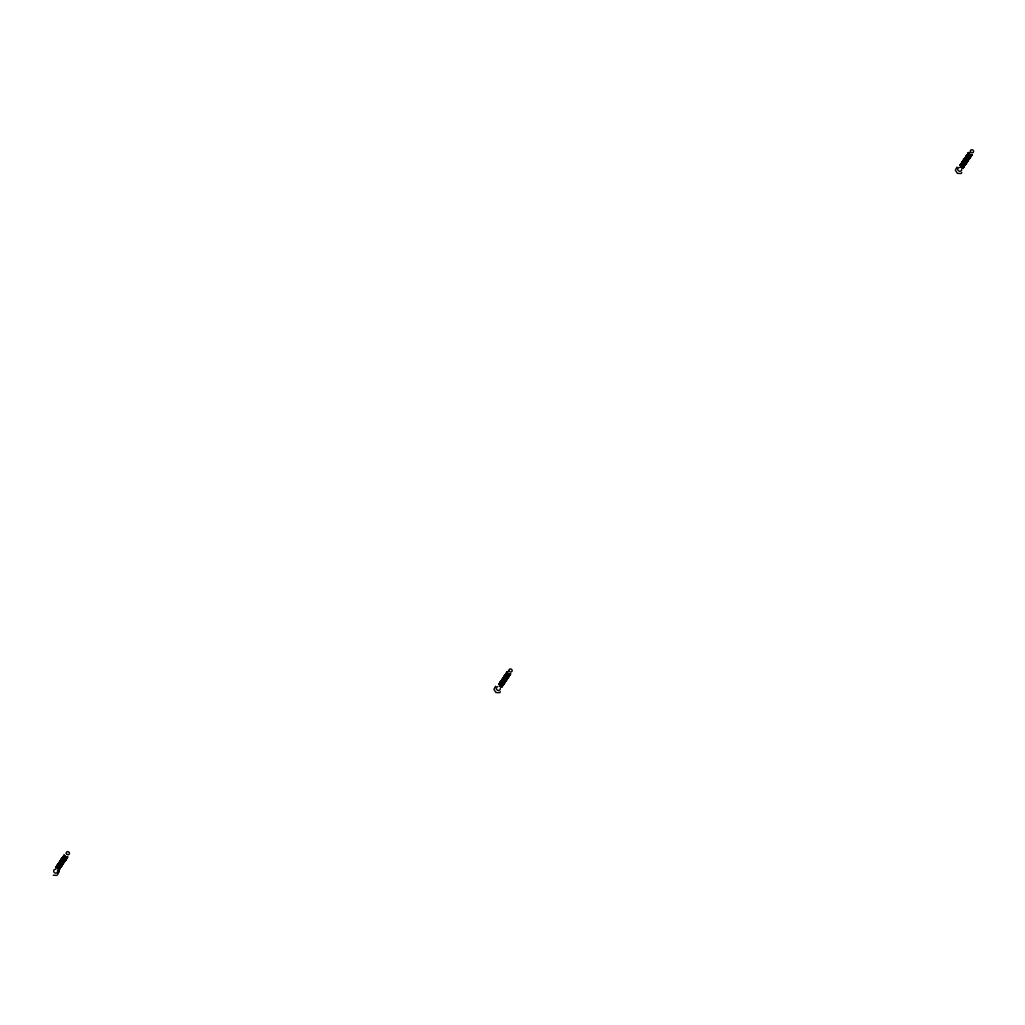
<?xml version="1.0" encoding="UTF-8"?>
<svg xmlns="http://www.w3.org/2000/svg" width="1025" height="1025" viewBox="0 0 1025 1025"><rect width="100%" height="100%" fill="white"/><g stroke="black" fill="none" stroke-linecap="round" stroke-linejoin="round"><path stroke-width="1.5" d="M56.554 867.432L56.772 866.689L56.157 867.586M57.387 865.1L57.157 867.265M57.554 864.741L57.464 866.817L59.373 867.829M57.836 865.113L58.707 866.958L60.488 866.753M58.451 863.524L58.092 865.177L59.014 866.509L60.642 866.522L61.269 864.626M58.758 863.755L59.002 865.472L60.59 866.022M59.219 863.076L59.142 864.331L60.475 865.343L62.32 863.473M59.514 862.627L59.77 864.344L61.359 864.895L61.154 866.612M59.822 862.179L60.539 864.254L62.32 864.037C57.08 860.59 60.859 864.703 63.217 863.37L66.971 857.361L65.126 857.477L64.255 855.632M62.628 857.566C60.142 858.912 58.63 864.754 63.063 863.588M60.911 859.783L61.756 862.448L64.267 861.436M63.652 861.512L62.064 860.962L61.564 859.155L61.282 861.179L63.383 862.794L61.82 865.049L61.705 864.37M64.408 860.385L62.768 859.757L62.32 858.027L61.449 860.218L62.371 861.538L64.011 861.564L65.664 859.757M62.115 858.796L62.371 860.513L64.46 860.885M62.576 858.117L63.294 860.193L65.51 859.988M62.884 857.669L62.807 858.924L64.139 859.924L66.651 858.63M63.038 857.438L64.447 859.475L66.292 857.605M63.127 857.733L64.165 855.311M63.819 855.491L63.896 858.258L65.485 858.809L66.881 857.951M63.793 856.311L65.831 859.181L64.421 861.218L62.679 861.09L61.756 859.744M63.896 856.605L63.96 855.401M499.547 684.29L499.598 683.086M503.173 683.06L503.07 684.367L501.468 685.136L500.136 684.123L500.213 682.189M500.367 681.958L500.61 684.367L502.711 684.738M505.914 679.434L505.94 680.933L503.723 682.663L501.686 681.446L500.597 682.202L501.379 684.264L503.16 684.059M501.123 680.831L501.379 683.239L503.467 683.611M501.43 681.074L501.686 682.791L503.262 683.342M505.504 681.574L503.006 682.881L501.584 680.843M501.891 680.395L502.135 682.112L504.018 682.701M502.199 679.947L502.442 681.663L504.543 682.035L502.135 680.446M502.34 679.716L503.211 681.561L505.735 680.908M502.647 679.267L502.903 680.984L504.492 681.535M502.903 679.332L504.044 676.41L505.927 675.193M504.71 676.5L503.262 677.576L503.365 680.305L504.953 680.856L507.183 679.101M503.416 677.448L503.672 679.857L505.761 680.228L502.711 678.717M504.185 676.321L504.428 678.729L506.529 679.101M504.812 675.283L505.043 677.832L507.132 678.191L506.76 677.025M504.787 676.103L505.658 677.961L507.875 677.743M505.248 675.437L505.504 677.153L507.093 677.692M505.709 674.757L505.953 676.474L507.542 677.025L507.465 678.678M507.298 671.952L506.722 675.347L508.31 675.898L509.707 675.039M507.029 673.246L507.388 671.593L506.709 674.424L509.13 675.27L506.722 673.681L505.428 674.386M507.337 672.797L507.426 674.13L509.079 674.77L509.028 676.257L507.132 676.795L505.645 675.257M961.117 164.884L961.181 163.68M968.676 159.118L967.164 161.719L963.09 161.438L961.783 163.462L962.039 165.192L963.615 165.73L965.025 164.884L966.716 161.489M962.244 162.104L962.014 164.269L964.128 165.883M964.243 159.042C962.039 160.22 962.027 165.076 965.204 163.974M963.013 160.976L963.257 163.385L965.512 163.526M966.549 162.629L964.333 162.834L963.462 160.989M963.769 160.528L964.487 162.603L967.011 161.95M964.077 160.079L964.333 161.809L965.909 162.347M964.845 158.952L965.55 161.028L967.767 160.822M967.638 160.361L965.858 160.579L964.935 159.234L965.166 157.683L967.036 156.453L969.317 158.209L967.843 161.04M965.243 158.798L966.69 155.428M967.741 159.644L965.537 157.786L966.319 159.9L968.1 159.695M966.062 156.466L966.319 158.875L968.407 159.234M966.37 156.697L966.46 158.644L968.715 158.785M966.524 156.479L966.921 157.965L968.51 158.516M966.831 156.018L967.075 157.748L968.663 158.286L971.264 155.287M966.972 155.8L967.843 157.645L970.368 156.992M967.587 154.89L967.843 156.62L969.432 157.158L971.982 154.826M968.356 153.084L969.073 155.838L971.585 155.185M968.51 153.545L969.368 155.39L971.008 155.403M56.093 867.547L56.324 866.548M56.618 866.228L56.401 867.099L57.836 866.433M56.785 865.869L56.875 867.291M60.923 866.753L59.796 867.957L57.938 868.085L57.093 865.42M57.861 864.293L58.092 866.83L60.334 866.971M56.618 866.919L58.143 863.973M62.781 863.691L61.205 865.126L59.168 863.908L60.603 860.231L62.038 859.181L62.986 860.641L65.203 860.436M60.962 860.757L59.296 862.807L61.513 864.664M59.693 861.577L60.014 863.806L62.602 864.267M61.961 863.985L60.321 863.358L59.988 861.269M60.744 860.142L60.385 861.794L61.308 863.127L63.806 862.115M64.28 861.782L61.538 861.551L61.218 859.322M64.588 861.333L62 860.885L61.679 858.655M61.987 858.194L62.307 860.423L64.255 861.103M62.422 857.656L62.922 859.527L64.562 860.154M62.512 858.617L64.857 860.206L63.14 860.411L62.218 859.065L63.858 855.772M63.191 856.528L64.203 858.835L66.42 858.63M499.072 684.405L499.957 682.778M501.481 680.523L499.623 683.906M499.047 684.136L500.725 681.651M499.675 684.803L501.007 685.815L502.852 684.841L500.623 683.034L500.687 681.382M500.994 680.933L501.315 683.15L503.903 683.611M501.75 679.793L501.686 681.446M504.326 682.253L501.827 680.344L503.262 677.576M508.349 676.154L505.363 681.676L503.057 681.792L502.212 679.127M505.428 681.356L504.082 681.574L502.455 680.318L502.519 678.665L503.8 677.845M502.66 678.576L503.672 680.882L505.889 680.677M505.248 680.908L502.737 678.998L505.312 674.886L507.426 676.333L509.092 675.949L507.798 678.191M507.157 677.205L507.055 678.499L505.133 679.729L503.672 678.524L503.723 677M504.492 675.872L504.031 677.23M504.953 675.193L505.812 677.73L508.336 677.077M505.248 674.745L505.594 676.846L507.234 677.474L505.351 675.706L506.709 673.182L507.836 674.796L509.579 674.591M505.581 674.155L505.902 676.385L507.836 677.064L510.258 673.771L507.798 673.771M505.709 674.066L506.209 675.936L508.362 676.397L506.363 675.718L506.017 673.617M506.863 672.913L507.093 672.041M960.348 165.448L961.809 162.642L962.129 164.871L964.435 165.102M962.091 162.334L961.232 163.821M966.87 161.258L964.832 164.423L962.885 163.744L962.565 161.514M966.203 162.398L964.269 161.719L963.769 159.849M964.089 159.259L964.025 160.912M964.538 158.721L965.243 161.476L967.036 161.271L967.049 160.272M967.6 159.862L965.383 158.004L967.049 155.954M965.934 156.556L966.165 159.093L968.689 159.464M967.946 153.904L970.842 155.954L969.304 158.567L966.716 158.106L966.37 156.018M966.306 157.197L967.228 158.542L969.022 158.337L967.011 157.658L966.678 155.557M969.906 157.658L967.895 157.645L966.831 155.339M967.139 154.89L967.087 156.402M968.215 153.173L967.369 156.377L969.778 157.209L967.779 156.53L967.459 154.301M967.6 154.211L968.087 156.082L969.727 156.71M967.895 153.763L968.804 156.287L970.393 156.312L970.56 155.083M968.522 152.725L968.997 154.724L970.944 155.403M59.027 869.777L59.258 868.88M59.322 869.315L59.412 867.752M59.629 868.867L59.873 867.97L59.117 868.777M60.027 867.752L58.758 868.726M60.091 868.188L60.18 866.625M58.861 870.123L60.642 866.842M60.706 867.291L61.91 865.613M61.013 866.842L60.962 865.074L59.142 863.037L58.246 865.267L59.886 866.509L61.231 866.292M61.462 866.163L61.551 864.6M61.769 865.715L62.012 864.818L59.975 865.151L58.848 863.486M62.038 863.498L62.051 865.42M62.371 864.946L62.474 864.139M62.807 864.293L63.409 861.461M63.153 863.678L63.076 862.332M63.294 863.46L63.537 861.666M63.909 862.55L63.998 860.987M64.37 861.871L64.613 860.987L63.204 863.012M64.985 860.974L64.934 858.271M65.741 859.847L65.984 858.95L64.46 859.744L62.82 858.168L61.372 859.104M66.048 859.398L66.138 857.822M62.666 857.848L64.293 859.706L66.446 858.271M66.51 858.719L65.984 857.22M66.817 858.271L67.061 857.374M63.896 856.592L65.369 858.117L67.355 856.926L65.997 857.489L63.704 855.99M501.853 686.865L501.93 685.289L499.982 684.354L500.597 682.202M502.16 686.404L502.391 685.52L501.123 686.494L499.547 685.943M502.455 685.956L502.698 685.059L501.327 685.635L499.688 684.047M503.224 684.828L503.313 683.265M503.531 684.38L503.762 682.919M503.839 683.931L503.941 681.933M503.993 683.701L504.377 682.022M504.287 683.252L504.531 682.355L501.994 683.368L501.071 682.022M504.902 682.355L505.133 680.895M504.774 679.959L505.056 682.125L506.824 678.973M505.914 680.331L505.671 681.228L506.414 680.228M503.198 679.613L505.402 680.677L506.363 679.652M506.427 680.1L506.67 679.203M506.888 679.421L506.978 677.845M507.196 678.96L507.452 676.756M507.811 678.063L507.747 676.718M508.272 677.384L508.502 675.936M508.567 676.936L508.81 676.039L507.298 676.833L505.492 674.937M508.874 676.487L508.964 675.821M509.643 675.36L509.732 674.693M509.95 674.911L510.04 674.232M510.335 673.784L510.066 674.834M962.962 168.126L963.052 166.562L964.41 165.781M964.038 166.55L964.128 164.987M964.346 166.101L964.576 164.308M961.424 164.423L962.898 165.948L964.884 164.756M964.948 165.192L965.038 164.525M965.102 164.974L965.191 163.398M965.717 164.064L965.96 163.18M965.883 161.22L966.319 163.295M966.626 162.847L966.562 161.373L964.935 160.899L964.897 159.618M966.793 162.488L967.023 161.591M967.087 162.04L967.023 160.694M967.241 161.809L967.331 160.246L964.589 158.862M967.856 160.912L967.946 160.246M968.164 160.464L968.1 159.118M968.317 160.233L968.023 158.068M969.688 158.209L969.932 157.312L968.587 159.938M968.92 159.336L969.163 158.439L967.613 161.04L965.089 161.707L964.23 159.862L965.537 157.837M970.239 155.954L970.303 157.299L971.418 155.057L969.676 154.942L968.753 153.596M970.765 156.62L970.842 155.057M971.149 155.505L969.009 156.928L967.536 155.39M971.213 155.954L971.457 155.057M971.521 155.493L971.61 154.826M59.027 869.085L59.13 867.778M59.335 868.636L59.552 867.868M60.091 867.509L61.077 866.522M61.474 865.472L61.692 864.703M62.461 863.575L62.23 864.344L62.166 863.691M62.615 863.358L60.693 864.024L60.193 862.384M63.614 862.32L63.832 861.551M65.728 859.975L63.345 861.961L60.642 860.5M64.062 861.641L64.178 860.334M64.306 860.539L64.46 861.205L64.601 860.423M64.767 860.436L65.549 858.309M65.754 859.155L65.972 858.386M63.576 856.49L64.703 858.156L66.433 857.72M501.802 685.097L501.468 686.314M501.622 686.084L501.481 685.968M502.007 685.943L502.237 685.187M499.688 683.508L500.815 685.174L502.378 684.956M502.775 684.815L502.878 683.521M500.11 682.56L502.237 684.008L503.608 683.15M505.21 681.215L505.312 679.908M505.517 680.767L505.748 679.998M505.825 680.305L506.657 679.549M503.198 678.319L504.326 679.985L505.914 679.998L506.209 679.319L503.813 677.423M506.286 679.639L508.105 677.743M506.901 678.729L506.85 677.653M507.657 677.602L507.887 676.833M509.489 674.898L508.016 677.179L507.913 676.077M506.401 673.579L508.208 675.475L510.681 673.938M509.194 675.347L510.014 674.591M962.744 167.357L963.577 166.537M962.975 167.447L963.192 166.678M963.346 166.447L963.82 166.012L961.424 164.743L961.501 163.103L963.077 161.822L962.334 162.565M964.038 165.858L964.141 164.564M964.346 165.409L965.319 164.423M964.73 164.423L963.333 167.357L961.117 167.562L963.18 167.588M965.332 163.513L963.936 166.114M965.486 163.295L965.345 163.18M966.101 162.386L965.986 163.782M966.114 162.053L966.267 162.719L966.28 161.399M968.382 159.913L966.421 161.028L964.781 159.452M968.113 158.696L966.703 162.398L964.679 162.373L964.141 160.746M968.548 158.785L967.574 159.874M968.625 159.093L968.856 158.324M969.009 158.106L968.061 160.015M969.24 158.196L969.189 157.12M965.512 157.504L964.794 159.785L966.831 160.989L969.612 157.197M970.765 155.941L971.738 154.954M60.372 861.282L59.066 863.306L59.309 865.023L60.898 865.574L63.14 863.806M63.371 863.14L62.025 863.358L60.385 862.102L61.59 859.475M499.29 684.226L501.161 685.584L503.134 684.738M500.507 682.419L501.827 680.395M502.045 680.164L503.749 677.82M506.619 678.87L504.108 676.961L505.889 674.668M506.619 673.399L507.477 672.054M960.566 165.268L961.873 163.244L963 164.858L964.589 164.884M963.154 161.438L964.32 159.631M965.447 158.055L966.767 156.031M966.152 156.928L967.062 155.569L969.573 157.427M968.599 153.314L967.831 155.697L970.034 156.761M55.709 867.586L58.22 864.818M56.772 865.997L58.809 863.217M57.989 864.203L59.373 862.063M61.667 858.783L63.038 856.644M62.884 856.977L64.101 855.068M498.688 684.444L500.892 682.137M500.674 681.51L503.647 678.076M504.351 675.962L507.311 672.656M505.556 674.296L507.593 671.503M959.951 165.486L960.579 164.448M961.629 163.001L963.026 160.835M964.077 159.4L965.473 157.235M966.524 155.787L967.92 153.622M967.741 153.878L968.663 152.52M57.707 874.402L59.386 871.327L58.002 869.2M495.6 686.302L493.922 689.377L495.998 692.554L499.739 692.669L500.392 691.721M957.017 167.113L955.351 170.188L957.414 173.379L961.155 173.494L961.809 172.533M60.232 868.098L61.615 865.933M62.845 864.139L59.975 867.419L57.464 865.51M67.407 857.502L61.833 865.395L59.617 865.6L58.694 864.254M66.497 858.848L67.727 856.913M501.84 686.993L503.16 684.392L502.634 683.111M502.75 685.635C506.888 681.394 500.597 686.84 500.29 682.612M503.98 683.829L505.363 681.676M506.568 679.998L508.041 676.269M509.015 676.385L510.553 674.002M963.103 168.036L964.153 166.486M964.025 166.678L965.652 163.628L963.462 166.46L960.463 164.948M969.061 159.234L970.547 155.505M970.291 157.427L971.662 155.403M58.925 869.328L60.001 868.098M59.399 869.008L58.745 869.226L60.706 866.599L58.95 867.598L57.477 866.061M60.911 866.394L61.936 864.805M501.75 686.417L503.07 684.367L501.225 684.495L500.303 683.15M502.968 684.61L504.223 681.907M504.197 682.817L504.607 682.112M960.809 166.985L962.398 167.536L963.795 166.678L965.717 163.385M966.332 162.475L964.563 165.55M966.229 162.732L967.702 160.451M970.047 157.094L971.533 154.813M56.003 867.022L58.143 865.984L60.18 867.522M56.465 866.343L58.066 865.049M57.233 865.215L58.835 863.921L58.079 864.664M57.682 864.536L60.142 863.319M58.451 863.409L59.898 862.332M58.617 863.165L59.104 865.164L61.039 865.843M58.912 862.743L59.732 861.858M59.822 861.384L61.116 860.539M61.052 859.578L61.718 858.924M62.269 857.771L64.255 856.951M62.576 857.323L63.396 856.439M62.743 857.067L63.076 859.296L65.011 859.975M59.604 869.033L58.938 869.674M60.065 868.354L59.245 869.226M60.513 867.675L58.899 868.995M60.975 866.996L60.155 867.88M62.192 865.19L61.538 865.843M64.485 861.807L62.269 863.537L59.424 862.307M64.639 861.589L64.921 860.539L64.306 861.103M64.793 861.359L64.127 862.012L63.845 861.205M65.421 860.423L63.281 857.489M66.189 859.296L65.357 860.206M66.958 858.168L66.266 858.848M500.367 681.856L501.814 680.779L503.877 682.432M501.123 680.728L502.57 679.652L503.518 681.113L505.146 681.125L502.75 679.537M501.443 680.254L501.776 682.483L503.711 683.163M501.584 680.049L503.711 679.011M502.801 678.243L503.621 677.371M503.723 676.897L504.39 676.244M504.941 675.091L505.761 674.207M506.171 673.284L507.618 672.208M506.337 673.028L507.029 675.923L510.245 674.591M502.429 686.122L501.763 686.776M502.891 685.443L499.854 686.519L500.572 686.763M503.365 684.738L501.033 686.084L499.841 685.494L501.942 685.866L499.547 684.61M503.8 684.085L502.98 684.969M504.582 682.932L502.25 684.277L500.61 682.701M504.736 682.701L505.671 680.536L504.172 680.203L503.044 678.55M505.03 682.278L504.21 683.163M506.722 679.767L506.042 680.459M507.618 678.447L506.811 679.332M508.541 677.089L506.222 678.409L504.415 676.513L505.197 678.627L506.991 678.422M508.848 676.641L508.182 677.294M509.758 675.296L508.938 676.167M960.258 164.935L961.078 164.051M961.937 162.45L963.231 161.591M962.244 162.001L963.846 160.694M962.706 161.322L964.832 160.272M963.154 160.643L963.974 159.759M963.333 160.387L963.269 162.04L964.897 163.282L966.396 162.847L967.754 160.477L967.523 161.527M963.923 159.516L964.743 158.632M966.062 156.364L966.882 155.48M966.524 155.685L968.266 154.647M966.831 155.236L967.651 154.352M967.28 154.557L968.728 153.481M968.048 153.43L968.868 152.546M963.41 167.588L963.513 166.78L960.963 166.767L962.552 167.306L963.782 166.332L962.847 167.357M965.23 164.91L966.767 162.616M966.447 163.103L968.01 160.682L965.896 160.566L964.768 158.913M969.355 158.811L969.471 157.081M970.137 157.658L970.252 155.544M66.138 858.399L66.868 857.605M67.035 857.72L67.701 857.079M59.604 862.358L61.41 864.254L62.897 863.473M58.246 864.933L59.719 866.471L61.667 865.267M62.756 864.037L63.691 861.436M57.169 866.509L58.809 868.085L60.296 867.304M971.943 154.98L970.483 156.082L968.151 154.826L967.036 155.249M970.355 156.633L968.189 159.464L965.858 158.209L967.126 156.889M969.893 157.312L967.895 159.913L965.55 158.324M962.885 168.036L964.243 165.653M509.425 674.809L510.155 674.014L508.413 673.899M508.977 675.488L509.694 674.693M509.233 675.373L507.747 676.154L505.953 674.258L506.26 676.026L508.144 676.615M507.862 677.397L506.529 677.961L504.889 676.385M506.837 678.652L507.439 677.166M505.863 679.498L503.659 677.64L504.441 679.754L506.632 679.203M505.453 680.677L506.209 678.973M505.261 681.228L503.262 681.561L502.122 679.895M501.673 680.574L503.467 682.471L504.838 681.01M503.313 683.842L504.069 682.137M502.865 684.508L503.583 683.713M55.722 867.445L56.99 866.625M967.767 153.852L968.407 153.225M959.964 165.358L961.693 164.346M498.701 684.316L499.495 683.457M63.422 856.772L64.127 855.99M62.973 857.438L64.408 856.733M62.666 857.899L64.267 857.22M60.988 860.372L61.692 859.603L60.129 860.936L60.232 862.332L62.563 863.588M59.296 862.858L60.001 862.089M59.002 863.306L60.039 862.614M58.54 863.985L59.886 862.832M58.015 865.01L57.31 865.792L57.874 866.971L60.462 867.419M56.862 866.471L58.053 865.536M56.247 867.368L57.144 866.894M968.689 153.455L968.138 153.993L969.278 154.006M967.677 154.672L968.881 153.75L969.881 154.711L967.805 154.122M967.216 155.352L968.343 155.083M966.46 156.479L966.575 155.928M965.934 157.504L965.23 158.286L965.793 159.464L967.741 160.143M965.076 158.503L966.127 157.812M965.178 158.632L964.474 159.413L965.025 160.592L966.972 161.271M964.012 160.092L964.128 159.541M963.705 160.541L965.307 159.862M963.244 161.22L965.153 160.092M961.565 163.692L962.77 162.77M961.809 163.603L961.271 164.974L963.321 166.178M960.95 164.602L962.078 164.333M961.053 164.73L960.502 165.268L962.014 163.398M507.567 672.182L507.337 673.105M506.965 673.079L506.427 674.463L508.464 675.667M505.03 675.667L505.735 674.886L505.005 675.334M504.723 676.116L506.004 675.629M506.017 675.898L504.441 677.397L506.068 678.64L507.413 678.422M502.288 679.716L502.839 679.178L502.096 679.626M500.905 681.753L501.033 681.202M971.29 155.633L970.034 156.261C968.382 157.171 967.728 153.161 967.997 155.044L970.329 156.3M970.06 157.44L968.241 158.055L966.767 156.517M968.868 158.567L967.626 158.965L966.293 157.953M965.652 163.295L964.423 163.692L963.09 162.693M964.371 164.615L965.05 164.205M962.18 163.295L963.103 164.641L964.897 164.423M963.948 166.46L962.283 166.857L960.95 165.845M509.732 674.36L507.644 673.989M509.271 675.039L507.644 675.027L506.555 673.361M507.9 677.064L506.273 677.051L505.184 675.385M506.683 678.87L503.467 677.589M506.068 679.78L504.441 679.754L503.352 678.089M504.518 682.714L502.301 682.919L501.379 681.574M66.753 857.502L64.972 857.707L64.05 856.362M63.704 862.012L61.91 862.217L60.988 860.872M63.242 862.691L61.602 862.666L60.744 860.821L61.808 862.435L63.819 862.461M61.103 865.843L60.437 866.253C57.438 864.716 58.105 864.575 60.885 866.074L61.679 865.625M59.886 867.65L58.092 867.855L57.003 866.189M970.521 156.761L968.497 156.735L967.369 155.083M969.599 158.119L967.433 158.311L966.306 156.658M965.998 157.107L967.126 158.773L969.15 158.785M967.305 161.502L965.96 161.707L964.333 160.464M966.088 163.295L964.064 163.282L963.103 161.937M965.781 163.757L963.615 163.962L962.488 162.296M965.178 164.653L963.154 164.628L962.027 162.975L962.577 162.475L962.795 164.064L964.384 164.602M964.717 165.332L962.693 165.307L961.732 163.962M510.476 673.912L508.451 673.886M510.322 674.142L507.58 673.912M509.246 675.718L507.234 675.693L505.914 673.989M507.99 676.846L508.643 676.615M508.028 677.525L504.338 676.923L505.094 676.974M507.106 678.87L505.094 678.858L503.967 677.192M503.813 677.961L504.736 679.306L506.952 679.101M505.85 679.998L506.504 679.78M504.172 682.483L504.812 682.253M504.364 682.932L502.865 683.38L501.225 682.125M504.057 683.38L502.032 683.368L501.058 681.471M503.288 684.508L501.942 684.726L500.315 683.483L501.891 681.984M502.186 685.418L502.827 685.187M502.224 686.097L499.7 685.725M501.917 686.545L501.276 686.763L501.789 685.52M63.255 857.874L64.037 855.862L65.164 857.477L67.189 857.502M66.574 858.399L64.549 858.386L63.588 857.041M65.959 859.309L63.947 859.283L62.82 857.618M65.049 860.654L63.025 860.641L61.897 858.976M61.282 859.873L63.089 861.769L64.434 861.564L64.152 860.757M63.973 862.243L61.961 862.217L60.834 860.552M62.115 864.267L62.909 863.819M61.346 865.395L61.987 865.164M61.385 866.074L59.36 866.048L58.233 864.382M59.514 868.098L60.308 867.65M967.498 154.57L968.958 154.186M966.114 156.607L966.895 156.184M965.665 157.286L966.895 156.684M965.358 157.735L967.139 157.158M965.832 157.76L964.397 158.811L964.179 160.694L966.511 161.95M965.05 158.183L966.357 158.017M964.897 158.414L966.203 158.247M964.909 159.118L963.641 159.938L963.564 161.591L965.896 162.847M963.82 159.99L965.05 159.388L967.331 161.143L965.294 163.744L962.783 161.847M963.679 160.22L964.986 160.054M962.911 161.348L964.217 161.181M962.142 162.475L963.218 162.091M961.988 162.693L963.308 162.527M961.54 163.372L963 162.988M960.925 164.269L961.706 163.846M504.543 676.013L505.773 675.411M504.236 676.462L505.018 676.039M502.558 678.947L506.004 679.767M501.789 680.075L502.865 679.703M500.572 681.881L501.955 681.048M500.418 682.099L501.494 681.728M499.803 683.009L500.584 682.586M499.649 683.227L500.969 683.073M63.242 856.669L64.024 856.247M62.781 857.348L66.241 858.168L64.511 858.386L63.422 856.721M62.474 857.797L63.947 857.413M62.025 858.476L65.472 859.296M60.795 860.283L62.115 860.116M58.656 863.434L60.129 863.05M57.9 864.562L59.13 863.96M56.516 866.599L57.989 866.202M56.208 867.048L57.003 867.496M55.914 867.496L56.99 867.124M963.833 161.194L963.718 162.706L965.806 163.078L964.371 162.821L963.244 161.168M962.411 162.706L963.064 162.322M962.103 163.154L963.167 163.026M961.95 163.385L963.013 163.257M502.968 678.947L504.031 678.819M500.879 682.624C498.855 683.034 501.199 685.456 502.493 684.956M63.499 856.9L65.69 857.938L66.151 857.259M62.179 859.45L61.513 859.834L62.269 859.885M61.064 860.513L62.128 860.385M57.233 866.151L60.129 867.201M56.939 866.599L58.156 866.253M970.342 155.813L968.292 154.263M965.153 163.475L962.936 161.617M964.538 164.384L962.488 162.834M963.167 166.409L960.95 164.551M963.013 166.639L960.963 165.089M962.706 167.088L960.797 166.076M506.478 678.601L504.428 677.064M505.094 680.626L502.891 678.768M66.394 857.451L64.191 855.593M62.576 863.088L60.988 862.55L61.192 861.474M971.098 155.172L968.766 153.917M970.79 155.633L968.292 153.724M970.637 155.851L968.138 153.955M970.175 156.53L967.843 154.942M969.419 157.658L967.075 156.069M969.112 158.106L966.613 156.21M968.343 159.234L965.845 157.338M967.587 160.361L965.076 158.465M967.433 160.592L965.089 159.003M966.818 161.489L964.32 159.593M965.14 163.974L962.629 162.065M964.679 164.653L962.18 162.744M964.371 165.102L962.168 164.038M964.217 165.332L961.719 163.423M963.91 165.781L961.412 163.872L961.732 165.64L963.615 166.229M963.308 166.678L960.797 164.782L961.834 162.924L963.154 162.757M963.154 166.908L960.822 165.653M963 167.126L961.053 166.46M962.693 167.588L960.745 166.908M509.668 674.36L508.298 674.117M509.374 674.809L507.49 674.219L507.183 673.002M509.22 675.039L506.875 673.451M508.759 675.718L506.414 674.13M507.08 678.191L504.569 676.295M503.864 682.932L501.366 681.023M503.108 684.059L500.597 682.15M502.34 685.187L499.841 683.278M501.417 686.545L499.482 685.866M63.268 856.951L65.779 858.848M65.626 859.078L63.422 858.015M64.549 860.654L62.051 858.745M64.101 861.333L61.769 860.077M63.64 862.012L61.128 860.103M62.871 863.14L60.372 861.231M61.808 864.716L59.463 863.127M60.949 864.933L61.654 864.946M61.5 865.164L59.296 864.101M61.192 865.613L58.861 864.357L58.912 862.845L60.283 862.819M60.424 866.74L57.925 864.844M59.668 867.868L57.157 865.971M59.207 868.547L57.477 867.727M53.313 875.248L57.067 875.363M966.588 156.633L967.28 156.671M966.293 157.081L966.972 157.12M966.139 157.312L966.818 157.35M964.602 159.567L965.294 159.605M964.461 159.797L965.14 159.823M963.385 161.373L964.064 161.399M962.168 163.18L962.847 163.206M961.553 164.077L962.232 164.115M505.479 675.373L506.158 675.398M505.85 675.847L505.338 676.462L506.837 677.512L508.195 676.039M503.339 678.524L504.018 678.563M502.417 679.882L503.108 679.908M501.353 681.458L502.032 681.484M501.199 681.676L501.878 681.715M501.046 681.907L501.725 681.945M63.409 857.143L64.101 857.182M62.653 858.271L63.332 858.309M61.269 860.308L61.961 860.347M59.283 863.242L59.975 863.268M59.13 863.46L59.822 863.498M58.527 864.37L59.207 864.395M56.542 867.304L57.221 867.329M963.551 160.72L964.23 161.45M62.282 860.154L60.693 861.653L62.32 862.896L63.102 861.923M58.182 868.726L58.348 868.764M969.983 154.48L969.202 153.673M970.022 154.48L969.073 153.468M499.636 685.635L501.481 686.865M65.626 856.798L64.665 855.785M963.718 161.361L965.191 162.565L966.421 162.168L964.012 160.579M64.511 856.016L65.472 857.028L64.511 855.683M57.938 865.715L59.578 866.958L60.052 866.433M970.009 155.134L970.547 156.415M506.914 676.795L507.439 678.076M502.788 682.881L503.313 684.162M64.998 858.348L65.523 859.629M58.886 867.381L59.412 868.649M504.71 679.87L505.133 680.908M964.922 158.683L965.102 159.336M507.016 672.682L507.183 673.335M502.429 679.447L504.236 681.343L505.607 679.882M63.883 856.042L64.05 856.695M63.729 856.272L63.896 856.913M62.973 857.4L63.14 858.04M57.772 865.062L57.784 865.946M56.554 866.868L56.721 867.522M969.317 157.312L969.471 157.991M968.702 158.209L968.856 158.888M968.548 158.439L968.702 159.118M968.253 158.888L968.407 159.567M966.716 161.143L966.87 161.822M966.421 161.604L966.562 162.27M965.038 163.628L965.191 164.308M964.282 164.756L964.435 165.435M962.437 167.459L962.59 168.138M508.964 674.911L509.118 675.59M508.349 675.821L508.502 676.5M507.9 676.5L508.054 677.166M506.824 678.076L506.978 678.755M506.363 678.755L506.517 679.421M505.453 680.1L505.607 680.779M505.299 680.331L505.453 681.01M504.992 680.779L505.146 681.458M503.775 682.586L503.928 683.265M503.467 683.034L503.621 683.713M502.852 683.944L503.006 684.61M502.083 685.072L502.237 685.738M66.446 857.374L66.599 858.053M65.523 858.732L65.677 859.411M65.062 859.411L65.216 860.077M62.474 863.242L62.628 863.921M62.012 863.921L62.166 864.587M61.09 865.267L61.244 865.946M60.936 865.497L61.09 866.176M60.334 866.394L60.488 867.073M59.565 867.522L59.719 868.201M59.104 868.201L59.104 869.098M57.477 870.609A2.063 1.871 34.1 0 1 56.106 873.121A2.063 1.871 34.1 0 1 53.646 871.16A2.063 1.871 34.1 0 1 55.875 869.328M961.732 169.407A2.063 1.871 34.1 0 1 959.746 171.265A2.063 1.871 34.1 0 1 957.747 169.061A2.063 1.871 34.1 0 1 959.964 167.459M500.315 688.595A2.063 1.871 34.1 0 1 498.56 690.453A2.063 1.871 34.1 0 1 496.343 688.697A2.063 1.871 34.1 0 1 497.855 686.622M66.382 853.658A1.666 1.512 34.1 0 0 69.162 854.209A1.666 1.512 34.1 0 0 68.047 851.647A1.666 1.512 34.1 0 0 66.382 853.658M970.483 151.79A1.666 1.512 34.1 0 0 973.263 152.341A1.666 1.512 34.1 0 0 972.148 149.778A1.666 1.512 34.1 0 0 970.483 151.79M509.053 670.978A1.666 1.512 34.1 0 0 511.834 671.529A1.666 1.512 34.1 0 0 510.719 668.966A1.666 1.512 34.1 0 0 509.053 670.978"/></g></svg>
